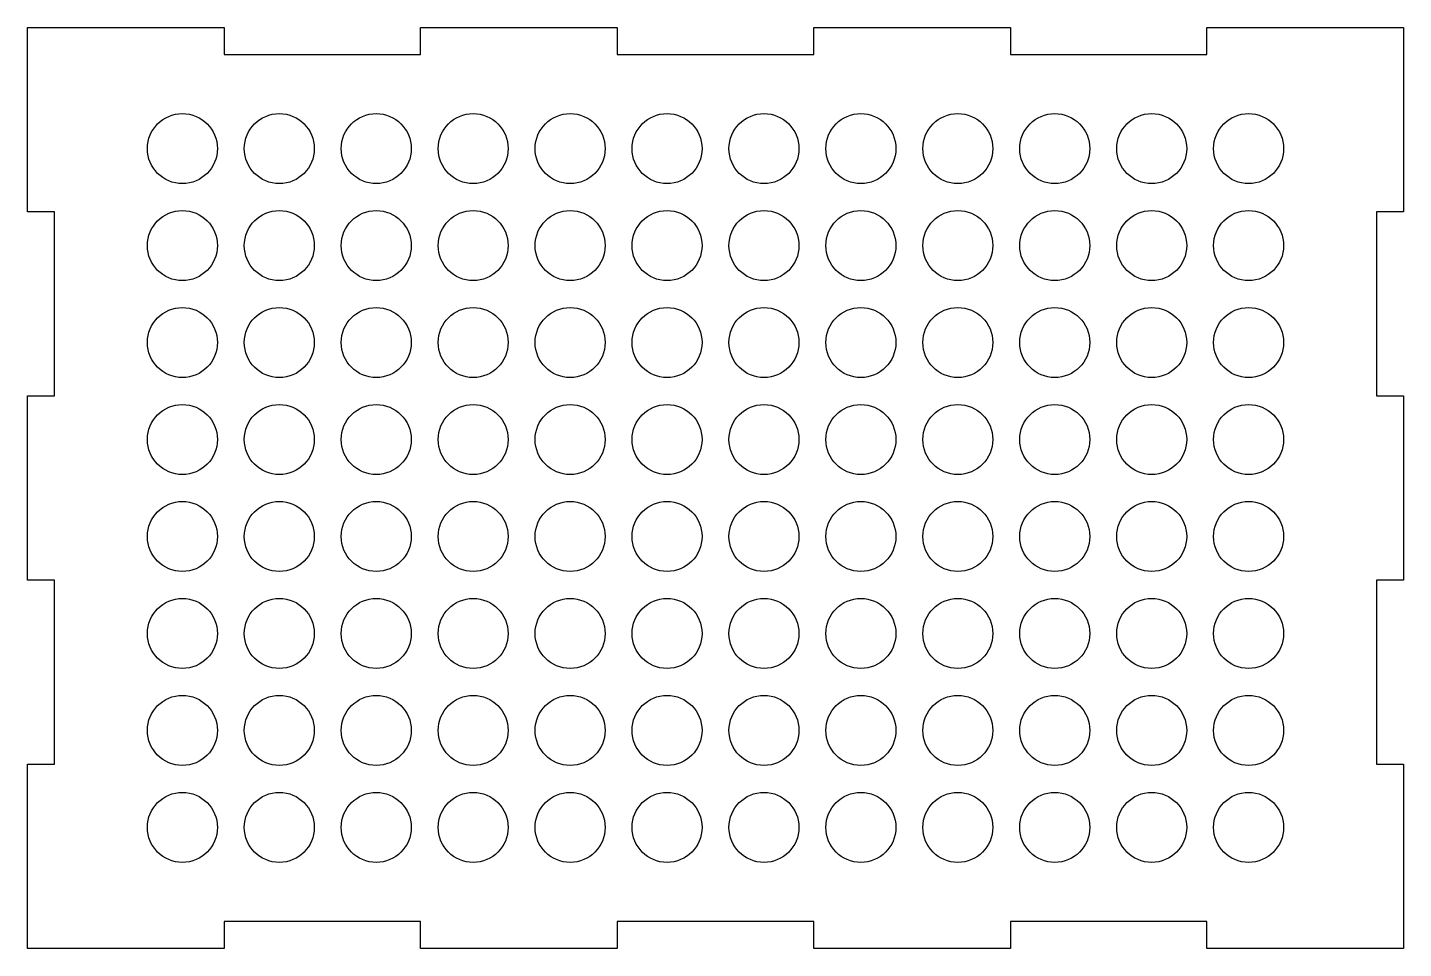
# Model space of a CAD drawing. Header units: millimetres. Extents: x -128 to 0, y -85 to 0.
import ezdxf

# ---------------------------------------------------------------- set-up
doc = ezdxf.new("R2010")
doc.units = ezdxf.units.MM
doc.layers.get('0').update_dxf_attribs({"linetype": 'CONTINUOUS'})

msp = doc.modelspace()

# ---------------------------------------------------------------- linework, layer by layer
msp.add_lwpolyline([(-127.76, -51.29), (-127.76, -34.19), (-125.26, -34.19), (-125.26, -17.1), (-127.76, -17.1), (-127.76, 0), (-109.51, 0), (-109.51, -2.5), (-91.26, -2.5), (-91.26, 0), (-73.01, 0), (-73.01, -2.5), (-54.75, -2.5), (-54.75, 0), (-36.5, 0), (-36.5, -2.5), (-18.25, -2.5), (-18.25, 0), (0, 0), (0, -17.1), (-2.5, -17.1), (-2.5, -34.19), (0, -34.19), (0, -51.29), (-2.5, -51.29), (-2.5, -68.38), (0, -68.38), (0, -85.48), (-18.25, -85.48), (-18.25, -82.98), (-36.5, -82.98), (-36.5, -85.48), (-54.75, -85.48), (-54.75, -82.98), (-73.01, -82.98), (-73.01, -85.48), (-91.26, -85.48), (-91.26, -82.98), (-109.51, -82.98), (-109.51, -85.48), (-127.76, -85.48), (-127.76, -68.38), (-125.26, -68.38), (-125.26, -51.29)], close=True)
for centre in [(-113.38, -11.24), (-104.38, -11.24), (-95.38, -11.24), (-86.38, -11.24), (-77.38, -11.24), (-68.38, -11.24), (-59.38, -11.24), (-50.38, -11.24), (-41.38, -11.24), (-32.38, -11.24), (-23.38, -11.24), (-14.38, -11.24), (-113.38, -20.24), (-104.38, -20.24), (-95.38, -20.24), (-86.38, -20.24), (-77.38, -20.24), (-68.38, -20.24), (-59.38, -20.24), (-50.38, -20.24), (-41.38, -20.24), (-32.38, -20.24), (-23.38, -20.24), (-14.38, -20.24), (-113.38, -29.24), (-104.38, -29.24), (-95.38, -29.24), (-86.38, -29.24), (-77.38, -29.24), (-68.38, -29.24), (-59.38, -29.24), (-50.38, -29.24), (-41.38, -29.24), (-32.38, -29.24), (-23.38, -29.24), (-14.38, -29.24), (-113.38, -38.24), (-104.38, -38.24), (-95.38, -38.24), (-86.38, -38.24), (-77.38, -38.24), (-68.38, -38.24), (-59.38, -38.24), (-50.38, -38.24), (-41.38, -38.24), (-32.38, -38.24), (-23.38, -38.24), (-14.38, -38.24), (-113.38, -47.24), (-104.38, -47.24), (-95.38, -47.24), (-86.38, -47.24), (-77.38, -47.24), (-68.38, -47.24), (-59.38, -47.24), (-50.38, -47.24), (-41.38, -47.24), (-32.38, -47.24), (-23.38, -47.24), (-14.38, -47.24), (-113.38, -56.24), (-104.38, -56.24), (-95.38, -56.24), (-86.38, -56.24), (-77.38, -56.24), (-68.38, -56.24), (-59.38, -56.24), (-50.38, -56.24), (-41.38, -56.24), (-32.38, -56.24), (-23.38, -56.24), (-14.38, -56.24), (-113.38, -65.24), (-104.38, -65.24), (-95.38, -65.24), (-86.38, -65.24), (-77.38, -65.24), (-68.38, -65.24), (-59.38, -65.24), (-50.38, -65.24), (-41.38, -65.24), (-32.38, -65.24), (-23.38, -65.24), (-14.38, -65.24), (-113.38, -74.24), (-104.38, -74.24), (-95.38, -74.24), (-86.38, -74.24), (-77.38, -74.24), (-68.38, -74.24), (-59.38, -74.24), (-50.38, -74.24), (-41.38, -74.24), (-32.38, -74.24), (-23.38, -74.24), (-14.38, -74.24)]:
    msp.add_circle(centre, 3.25)

doc.saveas('drawing.dxf')
